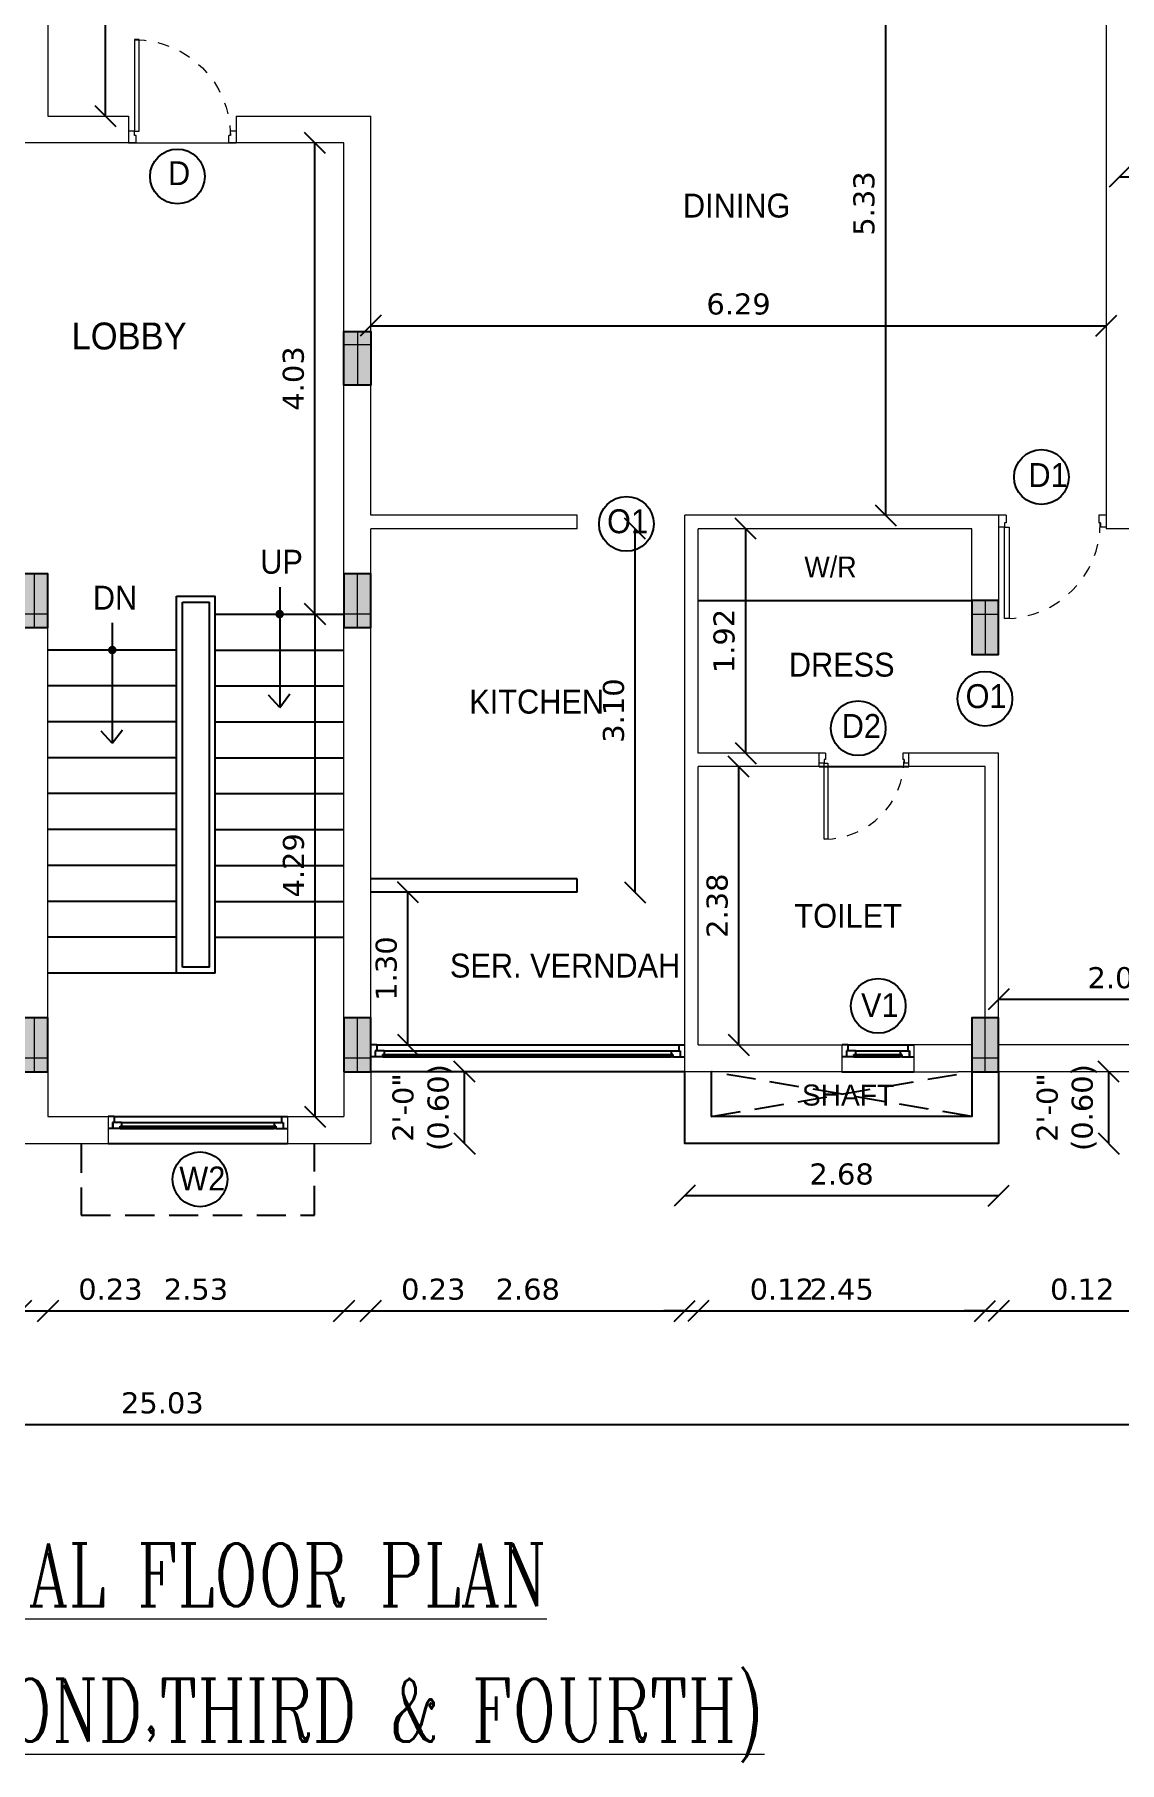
# Model space of a CAD drawing. Header units: metres. Extents: x 922 to 1088, y 813 to 878.
# Drawn here: x 1032.67 to 1041.95, y 820 to 834.76 of the extents above; entities that cross this region are included whole.
import ezdxf
from ezdxf.enums import TextEntityAlignment as Align

# ---------------------------------------------------------------- set-up
doc = ezdxf.new("R2010")
doc.units = ezdxf.units.M
doc.header["$MEASUREMENT"] = 0
doc.header["$PDMODE"] = 2
doc.header["$PDSIZE"] = 50
doc.linetypes.add('HIDDEN', pattern=[0.375, 0.25, -0.125])
doc.linetypes.add('HIDDEN2', pattern=[0.1875, 0.125, -0.0625])
doc.layers.get('0').update_dxf_attribs({"lineweight": 0})
doc.layers.get('Defpoints').update_dxf_attribs({"lineweight": 0})
for name, color, linetype in [('ABOVE', 250, 'HIDDEN'), ('col hat', 254, 'Continuous'), ('COLUMN', 2, 'Continuous'), ('I-FURN-SANITARY', 14, 'Continuous'), ('LEVEL', 40, 'Continuous'), ('RAILING', 251, 'Continuous'), ('ROOM TEXT SCH', 7, 'Continuous'), ('STEPS', 250, 'Continuous'), ('stilt column', 7, 'HIDDEN2'), ('wall1', 125, 'Continuous'), ('WIN TEXT', 7, 'Continuous'), ('window', 252, 'Continuous')]:
    doc.layers.add(name, color=color, linetype=linetype)
for name, color, linetype, lineweight in [('DOOR', 8, 'Continuous', 0), ('ED', 30, 'Continuous', 0), ('ROOM TEXT', 7, 'Continuous', 0), ('TEXT', 7, 'Continuous', 0), ('wall', 7, 'Continuous', 0)]:
    doc.layers.add(name, color=color, linetype=linetype, lineweight=lineweight)
doc.styles.add('GPL$0$ROMANC', font='romanc', dxfattribs={"width": 0.75})
doc.styles.get("Standard").update_dxf_attribs({"font": 'verdana.ttf', "height": 0.18})
doc.styles.add('UATEXT', font='GOTHIC.TTF')
doc.styles.add('USA TEXT', font='GOTHIC.TTF', dxfattribs={"width": 0.8})
doc.dimstyles.new('ED', dxfattribs={"dimscale": 0, "dimtxt": 0.18, "dimasz": 0.18, "dimexe": 0, "dimexo": 0, "dimgap": 0.09, "dimtad": 1, "dimtoh": 1, "dimzin": 3, "dimdsep": 46, "dimtxsty": 'Standard', "dimblk": 'OBLIQUE', "dimcen": 0.09, "dimse1": 1, "dimse2": 1, "dimclrd": 251, "dimclrt": 30, "dimadec": 0, "dimazin": 0, "dimtfac": 1, "dimtmove": 0, "dimatfit": 3, "dimldrblk": 'ARCHTICK', "dimfxl": 0, "dimtolj": 1, "dimtzin": 0, "dimarcsym": 0})

# ---------------------------------------------------------------- blocks, each defined once
blk = doc.blocks.new('door 3')
at = {"layer": 'DOOR', "color": 252}
for p, q in [((0, 36), (0, 33.54)), ((4, 36), (4, 34.04)), ((0, 33.54), (2.5, 33.54)), ((2.5, 34.04), (4, 34.04)), ((2.5, 34.04), (2.5, 33.54)), ((0, 2.5), (0, 0)), ((0, 2.5), (2.5, 2.5)), ((2.5, 2.5), (2.5, 2)), ((2.5, 2), (4, 2)), ((4, 2), (4, 0))]:
    blk.add_line(p, q, dxfattribs=at)
at = {"layer": 'DOOR'}
blk.add_lwpolyline([(34.54, 2), (4, 2), (4, 3.5), (34.54, 3.5)], close=True, dxfattribs=at)
at = {"layer": 'DOOR', "color": 233, "linetype": 'HIDDEN'}
blk.add_arc((2.5, 2), 32.03, 0, 90, dxfattribs=at)
blk = doc.blocks.new('VEN')
at = {"layer": 'window', "color": 252}
for p, q in [((-4, 10.53), (-4, 12)), ((0, 10), (0, 12)), ((-1.97, 10.53), (-4, 10.53)), ((-2, 10.5), (-4, 10.5)), ((-4, 8.02), (-4, 10.5)), ((-3.23, 8.02), (-4, 8.02)), ((-3.5, 8), (-4, 8)), ((-4, 8), (-4, 7.5)), ((-3.5, 7.5), (-4, 7.5)), ((-3.5, 7.5), (-3.5, 8)), ((-3.23, 8.02), (-3.23, 7.5)), ((-2, 7.5), (-3.23, 7.5)), ((-2, 7.5), (-2, 10.5)), ((-1.97, 10), (-1.97, 10.53)), ((0, 10), (-1.97, 10)), ((0, 10), (0, -10)), ((-3.5, -7.5), (-4, -7.5)), ((-4, -8), (-4, -7.5)), ((-3.5, -8), (-4, -8)), ((-4, -8.02), (-4, -10.5)), ((-3.23, -8.02), (-4, -8.02)), ((-2, -10.5), (-4, -10.5)), ((-4, -10.53), (-4, -12)), ((-1.97, -10.53), (-4, -10.53)), ((-3.5, -7.5), (-3.5, -8)), ((-3.49, -8), (-3.25, -8)), ((-2, -7.5), (-3.23, -7.5)), ((-3.23, -8.02), (-3.23, -7.5)), ((-2, -7.5), (-2, -10.5)), ((0, -10), (-1.97, -10)), ((-1.97, -10), (-1.97, -10.53)), ((0, -10), (0, -12))]:
    blk.add_line(p, q, dxfattribs=at)
at = {"layer": 'window', "color": 250}
for p, q in [((-4, 7.5), (-4, -7.5)), ((-2, 7.5), (-2, -7.5))]:
    blk.add_line(p, q, dxfattribs=at)
at = {"layer": 'window', "color": 4}
for p, q in [((-3.49, 8), (-3.49, -8)), ((-3.49, 8), (-3.25, 8)), ((-3.25, 8), (-3.25, -8))]:
    blk.add_line(p, q, dxfattribs=at)
blk = doc.blocks.new('A$C2E3D07F4')
at = {"layer": 'col hat'}
h = blk.add_hatch(color=256, dxfattribs=at)
h.paths.add_polyline_path([(-4.5, 0), (-9, 0), (-9, -4.5), (-4.5, -4.5)])
h.paths.add_polyline_path([(-4.5, -4.5), (0, -4.5), (0, 0), (-4.5, 0)])
h.paths.add_polyline_path([(-4.5, -18), (0, -18), (0, -4.5), (-4.5, -4.5)])
h.paths.add_polyline_path([(-4.5, -4.5), (-9, -4.5), (-9, -18), (-4.5, -18)])
at = {"layer": 'COLUMN', "linetype": 'ByBlock'}
blk.add_lwpolyline([(0, 0), (-9, 0), (-9, -18), (0, -18)], close=True, dxfattribs=at)
at = {"layer": 'Defpoints', "color": 1}
for p, q in [((-4.5, 0), (-4.5, -18)), ((-9, -4.5), (0, -4.5))]:
    blk.add_line(p, q, dxfattribs=at)
blk = doc.blocks.new('_Oblique')
at = {"color": 0, "linetype": 'ByBlock', "lineweight": -2}
blk.add_line((-0.5, -0.5), (0.5, 0.5), dxfattribs=at)
blk = doc.blocks.new('*D135')
at = {"layer": 'Defpoints', "color": 0}
for p in [(1032.788, 825.513), (1032.558, 825.283), (1032.788, 823.853)]:
    blk.add_point(p, dxfattribs=at)
at = {"layer": 'ED', "color": 251, "lineweight": -2}
for p, q in [((1032.558, 823.853), (1032.788, 823.853)), ((1032.788, 823.853), (1033.675, 823.853))]:
    blk.add_line(p, q, dxfattribs=at)
at = {"layer": 'ED', "color": 251, "lineweight": -2, "xscale": 0.18, "yscale": 0.18, "zscale": 0.18, "rotation": 180}
blk.add_blockref('_Oblique', (1032.558, 823.853), dxfattribs=at)
at = {"layer": 'ED', "color": 251, "lineweight": -2, "xscale": 0.18, "yscale": 0.18, "zscale": 0.18}
blk.add_blockref('_Oblique', (1032.788, 823.853), dxfattribs=at)
at = {"layer": 'ED', "color": 30, "insert": (1033.322, 824.037), "char_height": 0.18, "attachment_point": 5}
blk.add_mtext('\\A1;0.23', dxfattribs=at)
blk = doc.blocks.new('_ArchTick')
at = {"color": 0, "const_width": 0.15}
blk.add_lwpolyline([(-0.5, -0.5), (0.5, 0.5)], dxfattribs=at)
blk = doc.blocks.new('*D136')
at = {"layer": 'Defpoints', "color": 0}
for p in [(1032.788, 825.513), (1035.318, 825.513), (1035.318, 823.853)]:
    blk.add_point(p, dxfattribs=at)
at = {"layer": 'ED', "color": 251, "lineweight": -2}
blk.add_line((1032.788, 823.853), (1035.318, 823.853), dxfattribs=at)
at = {"layer": 'ED', "color": 251, "lineweight": -2, "xscale": 0.18, "yscale": 0.18, "zscale": 0.18, "rotation": 180}
blk.add_blockref('_Oblique', (1032.788, 823.853), dxfattribs=at)
at = {"layer": 'ED', "color": 251, "lineweight": -2, "xscale": 0.18, "yscale": 0.18, "zscale": 0.18}
blk.add_blockref('_Oblique', (1035.318, 823.853), dxfattribs=at)
at = {"layer": 'ED', "color": 30, "insert": (1034.053, 824.037), "char_height": 0.18, "attachment_point": 5}
blk.add_mtext('\\A1;2.53', dxfattribs=at)
blk = doc.blocks.new('*D137')
at = {"layer": 'Defpoints', "color": 0}
for p in [(1035.318, 825.513), (1035.548, 825.283), (1035.548, 823.853)]:
    blk.add_point(p, dxfattribs=at)
at = {"layer": 'ED', "color": 251, "lineweight": -2}
for p, q in [((1035.318, 823.853), (1035.548, 823.853)), ((1035.548, 823.853), (1036.435, 823.853))]:
    blk.add_line(p, q, dxfattribs=at)
at = {"layer": 'ED', "color": 251, "lineweight": -2, "xscale": 0.18, "yscale": 0.18, "zscale": 0.18, "rotation": 180}
blk.add_blockref('_Oblique', (1035.318, 823.853), dxfattribs=at)
at = {"layer": 'ED', "color": 251, "lineweight": -2, "xscale": 0.18, "yscale": 0.18, "zscale": 0.18}
blk.add_blockref('_Oblique', (1035.548, 823.853), dxfattribs=at)
at = {"layer": 'ED', "color": 30, "insert": (1036.082, 824.037), "char_height": 0.18, "attachment_point": 5}
blk.add_mtext('\\A1;0.23', dxfattribs=at)
blk = doc.blocks.new('*D138')
at = {"layer": 'Defpoints', "color": 0}
for p in [(1038.232, 825.896), (1035.548, 825.283), (1038.232, 823.853)]:
    blk.add_point(p, dxfattribs=at)
at = {"layer": 'ED', "color": 251, "lineweight": -2}
blk.add_line((1035.548, 823.853), (1038.232, 823.853), dxfattribs=at)
at = {"layer": 'ED', "color": 251, "lineweight": -2, "xscale": 0.18, "yscale": 0.18, "zscale": 0.18, "rotation": 180}
blk.add_blockref('_Oblique', (1035.548, 823.853), dxfattribs=at)
at = {"layer": 'ED', "color": 251, "lineweight": -2, "xscale": 0.18, "yscale": 0.18, "zscale": 0.18}
blk.add_blockref('_Oblique', (1038.232, 823.853), dxfattribs=at)
at = {"layer": 'ED', "color": 30, "insert": (1036.89, 824.037), "char_height": 0.18, "attachment_point": 5}
blk.add_mtext('\\A1;2.68', dxfattribs=at)
blk = doc.blocks.new('*D139')
at = {"layer": 'Defpoints', "color": 0}
for p in [(1038.347, 826.126), (1038.232, 825.896), (1038.347, 823.853)]:
    blk.add_point(p, dxfattribs=at)
at = {"layer": 'ED', "color": 251, "lineweight": -2}
for p, q in [((1038.232, 823.853), (1038.052, 823.853)), ((1038.232, 823.853), (1038.347, 823.853)), ((1038.347, 823.853), (1039.416, 823.853))]:
    blk.add_line(p, q, dxfattribs=at)
at = {"layer": 'ED', "color": 251, "lineweight": -2, "xscale": 0.18, "yscale": 0.18, "zscale": 0.18}
blk.add_blockref('_Oblique', (1038.232, 823.853), dxfattribs=at)
at = {"layer": 'ED', "color": 251, "lineweight": -2, "xscale": 0.18, "yscale": 0.18, "zscale": 0.18, "rotation": 180}
blk.add_blockref('_Oblique', (1038.347, 823.853), dxfattribs=at)
at = {"layer": 'ED', "color": 30, "insert": (1039.062, 824.037), "char_height": 0.18, "attachment_point": 5}
blk.add_mtext('\\A1;0.12', dxfattribs=at)
blk = doc.blocks.new('*D140')
at = {"layer": 'Defpoints', "color": 0}
for p in [(1038.347, 826.126), (1040.8, 825.896), (1040.8, 823.853)]:
    blk.add_point(p, dxfattribs=at)
at = {"layer": 'ED', "color": 251, "lineweight": -2}
blk.add_line((1038.347, 823.853), (1040.8, 823.853), dxfattribs=at)
at = {"layer": 'ED', "color": 251, "lineweight": -2, "xscale": 0.18, "yscale": 0.18, "zscale": 0.18, "rotation": 180}
blk.add_blockref('_Oblique', (1038.347, 823.853), dxfattribs=at)
at = {"layer": 'ED', "color": 251, "lineweight": -2, "xscale": 0.18, "yscale": 0.18, "zscale": 0.18}
blk.add_blockref('_Oblique', (1040.8, 823.853), dxfattribs=at)
at = {"layer": 'ED', "color": 30, "insert": (1039.573, 824.037), "char_height": 0.18, "attachment_point": 5}
blk.add_mtext('\\A1;2.45', dxfattribs=at)
blk = doc.blocks.new('*D141')
at = {"layer": 'Defpoints', "color": 0}
for p in [(1040.8, 825.896), (1040.915, 825.896), (1040.915, 823.853)]:
    blk.add_point(p, dxfattribs=at)
at = {"layer": 'ED', "color": 251, "lineweight": -2}
for p, q in [((1040.8, 823.853), (1040.62, 823.853)), ((1040.8, 823.853), (1040.915, 823.853)), ((1040.915, 823.853), (1041.985, 823.853))]:
    blk.add_line(p, q, dxfattribs=at)
at = {"layer": 'ED', "color": 251, "lineweight": -2, "xscale": 0.18, "yscale": 0.18, "zscale": 0.18}
blk.add_blockref('_Oblique', (1040.8, 823.853), dxfattribs=at)
at = {"layer": 'ED', "color": 251, "lineweight": -2, "xscale": 0.18, "yscale": 0.18, "zscale": 0.18, "rotation": 180}
blk.add_blockref('_Oblique', (1040.915, 823.853), dxfattribs=at)
at = {"layer": 'ED', "color": 30, "insert": (1041.63, 824.037), "char_height": 0.18, "attachment_point": 5}
blk.add_mtext('\\A1;0.12', dxfattribs=at)
blk = doc.blocks.new('*D142')
at = {"layer": 'Defpoints', "color": 0}
for p in [(1046.052, 826.51), (1040.915, 825.896), (1046.052, 823.853)]:
    blk.add_point(p, dxfattribs=at)
at = {"layer": 'ED', "color": 251, "lineweight": -2}
blk.add_line((1040.915, 823.853), (1046.052, 823.853), dxfattribs=at)
at = {"layer": 'ED', "color": 251, "lineweight": -2, "xscale": 0.18, "yscale": 0.18, "zscale": 0.18, "rotation": 180}
blk.add_blockref('_Oblique', (1040.915, 823.853), dxfattribs=at)
at = {"layer": 'ED', "color": 251, "lineweight": -2, "xscale": 0.18, "yscale": 0.18, "zscale": 0.18}
blk.add_blockref('_Oblique', (1046.052, 823.853), dxfattribs=at)
at = {"layer": 'ED', "color": 30, "insert": (1043.483, 824.035), "char_height": 0.18, "attachment_point": 5}
blk.add_mtext('\\A1;5.14', dxfattribs=at)
blk = doc.blocks.new('*D144')
at = {"layer": 'Defpoints', "color": 0}
for p in [(1038.232, 825.283), (1040.915, 825.283), (1038.232, 824.837)]:
    blk.add_point(p, dxfattribs=at)
at = {"layer": 'ED', "color": 251, "lineweight": -2}
blk.add_line((1040.915, 824.837), (1038.232, 824.837), dxfattribs=at)
at = {"layer": 'ED', "color": 251, "lineweight": -2, "xscale": 0.18, "yscale": 0.18, "zscale": 0.18, "rotation": 180}
blk.add_blockref('_Oblique', (1038.232, 824.837), dxfattribs=at)
at = {"layer": 'ED', "color": 251, "lineweight": -2, "xscale": 0.18, "yscale": 0.18, "zscale": 0.18}
blk.add_blockref('_Oblique', (1040.915, 824.837), dxfattribs=at)
at = {"layer": 'ED', "color": 30, "insert": (1039.573, 825.021), "char_height": 0.18, "attachment_point": 5}
blk.add_mtext('\\A1;2.68', dxfattribs=at)
blk = doc.blocks.new('*D145')
at = {"layer": 'Defpoints', "color": 0}
for p in [(1040.915, 825.896), (1041.857, 825.896), (1040.915, 825.283)]:
    blk.add_point(p, dxfattribs=at)
at = {"layer": 'ED', "color": 251, "lineweight": -2}
blk.add_line((1041.857, 825.283), (1041.857, 825.896), dxfattribs=at)
at = {"layer": 'ED', "color": 251, "lineweight": -2, "xscale": 0.18, "yscale": 0.18, "zscale": 0.18}
for p, rotation in [((1041.857, 825.896), 90), ((1041.857, 825.283), 270)]:
    blk.add_blockref('_Oblique', p, dxfattribs=dict(at, rotation=rotation))
at = {"layer": 'ED', "color": 30, "insert": (1041.496, 825.59), "char_height": 0.18, "attachment_point": 5, "rotation": 90}
blk.add_mtext('\\A1;2\'-0"\\P(0.60)  ', dxfattribs=at)
blk = doc.blocks.new('*D146')
at = {"layer": 'Defpoints', "color": 0}
for p in [(1040.915, 826.74), (1042.985, 826.74), (1040.915, 826.514)]:
    blk.add_point(p, dxfattribs=at)
at = {"layer": 'ED', "color": 251, "lineweight": -2}
blk.add_line((1042.985, 826.514), (1040.915, 826.514), dxfattribs=at)
at = {"layer": 'ED', "color": 251, "lineweight": -2, "xscale": 0.18, "yscale": 0.18, "zscale": 0.18, "rotation": 180}
blk.add_blockref('_Oblique', (1040.915, 826.514), dxfattribs=at)
at = {"layer": 'ED', "color": 251, "lineweight": -2, "xscale": 0.18, "yscale": 0.18, "zscale": 0.18}
blk.add_blockref('_Oblique', (1042.985, 826.514), dxfattribs=at)
at = {"layer": 'ED', "color": 30, "insert": (1041.95, 826.698), "char_height": 0.18, "attachment_point": 5}
blk.add_mtext('\\A1;2.07', dxfattribs=at)
blk = doc.blocks.new('*D23')
at = {"layer": 'Defpoints', "color": 0}
for p in [(1021.25, 823.534), (1046.282, 823.534), (1046.282, 822.882)]:
    blk.add_point(p, dxfattribs=at)
at = {"layer": 'ED', "color": 251, "lineweight": -2}
blk.add_line((1021.25, 822.882), (1046.282, 822.882), dxfattribs=at)
at = {"layer": 'ED', "color": 251, "lineweight": -2, "xscale": 0.18, "yscale": 0.18, "zscale": 0.18, "rotation": 180}
blk.add_blockref('_Oblique', (1021.25, 822.882), dxfattribs=at)
at = {"layer": 'ED', "color": 251, "lineweight": -2, "xscale": 0.18, "yscale": 0.18, "zscale": 0.18}
blk.add_blockref('_Oblique', (1046.282, 822.882), dxfattribs=at)
at = {"layer": 'ED', "color": 30, "insert": (1033.766, 823.066), "char_height": 0.18, "attachment_point": 5}
blk.add_mtext('\\A1;25.03', dxfattribs=at)
blk = doc.blocks.new('*D151')
at = {"layer": 'Defpoints', "color": 0}
for p in [(1035.071, 833.831), (1035.318, 833.831), (1035.318, 829.806)]:
    blk.add_point(p, dxfattribs=at)
at = {"layer": 'ED', "color": 251, "lineweight": -2}
blk.add_line((1035.071, 829.806), (1035.071, 833.831), dxfattribs=at)
at = {"layer": 'ED', "color": 251, "lineweight": -2, "xscale": 0.18, "yscale": 0.18, "zscale": 0.18}
for p, rotation in [((1035.071, 833.831), 90), ((1035.071, 829.806), 270)]:
    blk.add_blockref('_Oblique', p, dxfattribs=dict(at, rotation=rotation))
at = {"layer": 'ED', "color": 30, "insert": (1034.887, 831.819), "char_height": 0.18, "attachment_point": 5, "rotation": 90}
blk.add_mtext('\\A1;4.03', dxfattribs=at)
blk = doc.blocks.new('*D164')
at = {"layer": 'Defpoints', "color": 0}
for p in [(1035.548, 832.221), (1041.835, 832.27), (1041.835, 832.221)]:
    blk.add_point(p, dxfattribs=at)
at = {"layer": 'ED', "color": 251, "lineweight": -2}
blk.add_line((1035.548, 832.27), (1041.835, 832.27), dxfattribs=at)
at = {"layer": 'ED', "color": 251, "lineweight": -2, "xscale": 0.18, "yscale": 0.18, "zscale": 0.18, "rotation": 180}
blk.add_blockref('_Oblique', (1035.548, 832.27), dxfattribs=at)
at = {"layer": 'ED', "color": 251, "lineweight": -2, "xscale": 0.18, "yscale": 0.18, "zscale": 0.18}
blk.add_blockref('_Oblique', (1041.835, 832.27), dxfattribs=at)
at = {"layer": 'ED', "color": 30, "insert": (1038.692, 832.454), "char_height": 0.18, "attachment_point": 5}
blk.add_mtext('\\A1;6.29', dxfattribs=at)
blk = doc.blocks.new('*D214')
at = {"layer": 'Defpoints', "color": 0}
for p in [(1046.052, 833.543), (1041.95, 833.034), (1046.052, 833.053)]:
    blk.add_point(p, dxfattribs=at)
at = {"layer": 'ED', "color": 251, "lineweight": -2}
blk.add_line((1041.95, 833.543), (1046.052, 833.543), dxfattribs=at)
at = {"layer": 'ED', "color": 251, "lineweight": -2, "xscale": 0.18, "yscale": 0.18, "zscale": 0.18, "rotation": 180}
blk.add_blockref('_Oblique', (1041.95, 833.543), dxfattribs=at)
at = {"layer": 'ED', "color": 251, "lineweight": -2, "xscale": 0.18, "yscale": 0.18, "zscale": 0.18}
blk.add_blockref('_Oblique', (1046.052, 833.543), dxfattribs=at)
at = {"layer": 'ED', "color": 30, "insert": (1044.001, 833.726), "char_height": 0.18, "attachment_point": 5}
blk.add_mtext('\\A1;4.10', dxfattribs=at)
blk = doc.blocks.new('*D215')
at = {"layer": 'Defpoints', "color": 0}
for p in [(1033.279, 840.195), (1033.478, 840.195), (1033.478, 834.061)]:
    blk.add_point(p, dxfattribs=at)
at = {"layer": 'ED', "color": 251, "lineweight": -2}
blk.add_line((1033.279, 834.061), (1033.279, 840.195), dxfattribs=at)
at = {"layer": 'ED', "color": 251, "lineweight": -2, "xscale": 0.18, "yscale": 0.18, "zscale": 0.18}
for p, rotation in [((1033.279, 840.195), 90), ((1033.279, 834.061), 270)]:
    blk.add_blockref('_Oblique', p, dxfattribs=dict(at, rotation=rotation))
at = {"layer": 'ED', "color": 30, "insert": (1033.095, 837.128), "char_height": 0.18, "attachment_point": 5, "rotation": 90}
blk.add_mtext('\\A1;6.13', dxfattribs=at)
blk = doc.blocks.new('*D218')
at = {"layer": 'Defpoints', "color": 0}
for p in [(1040.187, 835.978), (1039.949, 830.65), (1040.187, 830.65)]:
    blk.add_point(p, dxfattribs=at)
at = {"layer": 'ED', "color": 251, "lineweight": -2}
blk.add_line((1039.949, 835.978), (1039.949, 830.65), dxfattribs=at)
at = {"layer": 'ED', "color": 251, "lineweight": -2, "xscale": 0.18, "yscale": 0.18, "zscale": 0.18}
for p, rotation in [((1039.949, 835.978), 90), ((1039.949, 830.65), 270)]:
    blk.add_blockref('_Oblique', p, dxfattribs=dict(at, rotation=rotation))
at = {"layer": 'ED', "color": 30, "insert": (1039.765, 833.314), "char_height": 0.18, "attachment_point": 5, "rotation": 90}
blk.add_mtext('\\A1;5.33', dxfattribs=at)
blk = doc.blocks.new('*D45')
at = {"layer": 'Defpoints', "color": 0}
for p in [(1035.865, 827.43), (1035.928, 827.43), (1035.928, 826.126)]:
    blk.add_point(p, dxfattribs=at)
at = {"layer": 'ED', "color": 251, "lineweight": -2}
blk.add_line((1035.865, 826.126), (1035.865, 827.43), dxfattribs=at)
at = {"layer": 'ED', "color": 251, "lineweight": -2, "xscale": 0.18, "yscale": 0.18, "zscale": 0.18}
for p, rotation in [((1035.865, 827.43), 90), ((1035.865, 826.126), 270)]:
    blk.add_blockref('_Oblique', p, dxfattribs=dict(at, rotation=rotation))
at = {"layer": 'ED', "color": 30, "insert": (1035.681, 826.778), "char_height": 0.18, "attachment_point": 5, "rotation": 90}
blk.add_mtext('\\A1;1.30', dxfattribs=at)
blk = doc.blocks.new('*D220')
at = {"layer": 'Defpoints', "color": 0}
for p in [(1035.548, 830.535), (1037.807, 830.535), (1037.87, 827.43)]:
    blk.add_point(p, dxfattribs=at)
at = {"layer": 'ED', "color": 251, "lineweight": -2}
blk.add_line((1037.807, 827.43), (1037.807, 830.535), dxfattribs=at)
at = {"layer": 'ED', "color": 251, "lineweight": -2, "xscale": 0.18, "yscale": 0.18, "zscale": 0.18}
for p, rotation in [((1037.807, 830.535), 90), ((1037.807, 827.43), 270)]:
    blk.add_blockref('_Oblique', p, dxfattribs=dict(at, rotation=rotation))
at = {"layer": 'ED', "color": 30, "insert": (1037.624, 828.982), "char_height": 0.18, "attachment_point": 5, "rotation": 90}
blk.add_mtext('\\A1;3.10', dxfattribs=at)
blk = doc.blocks.new('*D221')
at = {"layer": 'Defpoints', "color": 0}
for p in [(1038.347, 828.503), (1038.694, 828.503), (1038.347, 826.126)]:
    blk.add_point(p, dxfattribs=at)
at = {"layer": 'ED', "color": 251, "lineweight": -2}
blk.add_line((1038.694, 826.126), (1038.694, 828.503), dxfattribs=at)
at = {"layer": 'ED', "color": 251, "lineweight": -2, "xscale": 0.18, "yscale": 0.18, "zscale": 0.18}
for p, rotation in [((1038.694, 828.503), 90), ((1038.694, 826.126), 270)]:
    blk.add_blockref('_Oblique', p, dxfattribs=dict(at, rotation=rotation))
at = {"layer": 'ED', "color": 30, "insert": (1038.51, 827.315), "char_height": 0.18, "attachment_point": 5, "rotation": 90}
blk.add_mtext('\\A1;2.38', dxfattribs=at)
blk = doc.blocks.new('*D222')
at = {"layer": 'Defpoints', "color": 0}
for p in [(1038.347, 830.535), (1038.753, 830.535), (1038.347, 828.618)]:
    blk.add_point(p, dxfattribs=at)
at = {"layer": 'ED', "color": 251, "lineweight": -2}
blk.add_line((1038.753, 828.618), (1038.753, 830.535), dxfattribs=at)
at = {"layer": 'ED', "color": 251, "lineweight": -2, "xscale": 0.18, "yscale": 0.18, "zscale": 0.18}
for p, rotation in [((1038.753, 830.535), 90), ((1038.753, 828.618), 270)]:
    blk.add_blockref('_Oblique', p, dxfattribs=dict(at, rotation=rotation))
at = {"layer": 'ED', "color": 30, "insert": (1038.569, 829.576), "char_height": 0.18, "attachment_point": 5, "rotation": 90}
blk.add_mtext('\\A1;1.92', dxfattribs=at)
blk = doc.blocks.new('*D46')
at = {"layer": 'Defpoints', "color": 0}
for p in [(1035.318, 829.806), (1035.071, 825.513), (1037.64, 825.513)]:
    blk.add_point(p, dxfattribs=at)
at = {"layer": 'ED', "color": 251, "lineweight": -2}
blk.add_line((1035.071, 829.806), (1035.071, 825.513), dxfattribs=at)
at = {"layer": 'ED', "color": 251, "lineweight": -2, "xscale": 0.18, "yscale": 0.18, "zscale": 0.18}
for p, rotation in [((1035.071, 829.806), 90), ((1035.071, 825.513), 270)]:
    blk.add_blockref('_Oblique', p, dxfattribs=dict(at, rotation=rotation))
at = {"layer": 'ED', "color": 30, "insert": (1034.888, 827.659), "char_height": 0.18, "attachment_point": 5, "rotation": 90}
blk.add_mtext('\\A1;4.29', dxfattribs=at)
blk = doc.blocks.new('*D50')
at = {"layer": 'Defpoints', "color": 0}
for p in [(1035.408, 825.896), (1036.349, 825.896), (1035.408, 825.283)]:
    blk.add_point(p, dxfattribs=at)
at = {"layer": 'ED', "color": 251, "lineweight": -2}
blk.add_line((1036.349, 825.283), (1036.349, 825.896), dxfattribs=at)
at = {"layer": 'ED', "color": 251, "lineweight": -2, "xscale": 0.18, "yscale": 0.18, "zscale": 0.18}
for p, rotation in [((1036.349, 825.896), 90), ((1036.349, 825.283), 270)]:
    blk.add_blockref('_Oblique', p, dxfattribs=dict(at, rotation=rotation))
at = {"layer": 'ED', "color": 30, "insert": (1035.989, 825.59), "char_height": 0.18, "attachment_point": 5, "rotation": 90}
blk.add_mtext('\\A1;2\'-0"\\P(0.60)  ', dxfattribs=at)

msp = doc.modelspace()

# ---------------------------------------------------------------- linework, layer by layer
at = {"layer": 'ABOVE'}
for p, q in [((1038.462, 825.513), (1040.685, 825.896)), ((1040.685, 825.513), (1038.462, 825.896))]:
    msp.add_line(p, q, dxfattribs=at)
msp.add_lwpolyline([(1033.073, 825.283), (1033.073, 824.67), (1035.067, 824.67), (1035.067, 825.283)], dxfattribs=at)
at = {"layer": 'DOOR'}
msp.add_line((1033.478, 833.831), (1034.398, 833.831), dxfattribs=at)
at = {"layer": 'I-FURN-SANITARY'}
msp.add_line((1038.347, 829.921), (1040.685, 829.921), dxfattribs=at)
at = {"layer": 'LEVEL', "color": 56}
msp.add_line((1039.382, 828.503), (1040.148, 828.503), dxfattribs=at)
at = {"layer": 'RAILING'}
for p, q in [((1033.887, 826.739), (1033.887, 829.959)), ((1033.887, 829.959), (1034.219, 829.959)), ((1034.219, 826.739), (1034.219, 829.959)), ((1033.938, 826.79), (1033.938, 829.908)), ((1033.938, 829.908), (1034.168, 829.908)), ((1034.168, 826.79), (1034.168, 829.908)), ((1034.219, 826.739), (1033.887, 826.739)), ((1034.168, 826.79), (1033.938, 826.79))]:
    msp.add_line(p, q, dxfattribs=at)
at = {"layer": 'STEPS'}
for p, q in [((1034.219, 829.806), (1035.318, 829.806)), ((1033.887, 829.499), (1032.788, 829.499)), ((1034.219, 829.499), (1035.318, 829.499)), ((1033.887, 829.192), (1032.788, 829.192)), ((1034.219, 829.192), (1035.318, 829.192)), ((1033.887, 828.886), (1032.788, 828.886)), ((1034.219, 828.886), (1035.318, 828.886)), ((1033.887, 828.579), (1032.788, 828.579)), ((1034.219, 828.579), (1035.318, 828.579)), ((1033.887, 828.272), (1032.788, 828.272)), ((1034.219, 828.272), (1035.318, 828.272)), ((1033.887, 827.966), (1032.788, 827.966)), ((1034.219, 827.966), (1035.318, 827.966)), ((1033.887, 827.659), (1032.788, 827.659)), ((1034.219, 827.659), (1035.318, 827.659)), ((1033.887, 827.352), (1032.788, 827.352)), ((1034.219, 827.352), (1035.318, 827.352)), ((1033.887, 827.046), (1032.788, 827.046)), ((1034.219, 827.046), (1035.318, 827.046)), ((1033.887, 826.739), (1032.788, 826.739))]:
    msp.add_line(p, q, dxfattribs=at)
at = {"layer": 'wall', "color": 1}
for p, q in [((1032.788, 840.195), (1032.788, 834.061)), ((1041.835, 834.943), (1041.835, 830.535)), ((1032.788, 834.061), (1033.478, 834.061)), ((1033.478, 834.061), (1033.478, 833.831)), ((1034.398, 834.061), (1035.548, 834.061)), ((1034.398, 834.061), (1034.398, 833.831)), ((1035.548, 830.65), (1035.548, 834.061)), ((1033.478, 833.831), (1032.06, 833.831)), ((1035.318, 833.831), (1034.398, 833.831)), ((1035.318, 825.896), (1035.318, 833.831)), ((1037.312, 830.65), (1035.548, 830.65)), ((1037.312, 830.535), (1035.548, 830.535)), ((1035.548, 826.126), (1035.548, 830.535)), ((1037.312, 830.535), (1037.312, 830.65)), ((1038.232, 825.896), (1038.232, 830.65)), ((1040.915, 830.65), (1038.232, 830.65)), ((1038.347, 828.618), (1038.347, 830.535)), ((1040.685, 830.535), (1038.347, 830.535)), ((1040.685, 829.921), (1040.685, 830.535)), ((1040.915, 830.65), (1040.915, 829.921)), ((1046.052, 830.535), (1041.835, 830.535)), ((1032.788, 830.151), (1032.06, 830.151)), ((1032.788, 825.896), (1032.788, 829.921)), ((1039.382, 828.618), (1038.347, 828.618)), ((1039.382, 828.503), (1039.382, 828.618)), ((1040.915, 828.618), (1040.148, 828.618)), ((1040.148, 828.503), (1040.148, 828.618)), ((1040.915, 826.126), (1040.915, 828.618)), ((1038.347, 826.126), (1038.347, 828.503)), ((1039.382, 828.503), (1038.347, 828.503)), ((1040.8, 828.503), (1040.148, 828.503)), ((1040.8, 826.126), (1040.8, 828.503)), ((1038.347, 826.126), (1039.576, 826.126)), ((1039.576, 826.126), (1039.576, 825.896)), ((1040.685, 826.126), (1040.19, 826.126)), ((1040.19, 826.126), (1040.19, 825.896)), ((1042.985, 826.126), (1040.915, 826.126)), ((1032.788, 825.896), (1032.194, 825.896)), ((1032.788, 825.896), (1032.788, 825.513)), ((1035.318, 825.896), (1035.548, 825.896)), ((1035.318, 825.896), (1035.318, 825.513)), ((1035.548, 825.896), (1035.548, 825.283)), ((1039.576, 825.896), (1038.232, 825.896)), ((1040.19, 825.896), (1040.57, 825.896)), ((1043.215, 825.896), (1040.57, 825.896)), ((1032.788, 825.513), (1033.303, 825.513)), ((1033.303, 825.513), (1033.303, 825.283)), ((1034.837, 825.513), (1035.318, 825.513)), ((1034.837, 825.513), (1034.837, 825.283)), ((1032.558, 825.283), (1033.303, 825.283)), ((1034.837, 825.283), (1035.548, 825.283))]:
    msp.add_line(p, q, dxfattribs=at)
at = {"layer": 'wall', "color": 1, "const_width": 0.0345}
for points in [[(1034.788, 829.806, 1), (1034.75, 829.806, 1)], [(1033.357, 829.499, 1), (1033.319, 829.499, 1)]]:
    msp.add_lwpolyline(points, format="xyb", close=True, dxfattribs=at)
at = {"layer": 'wall1', "color": 251}
for p, q in [((1034.769, 830.037), (1034.769, 829.008)), ((1033.338, 829.731), (1033.338, 828.702)), ((1034.769, 829.008), (1034.673, 829.113)), ((1034.769, 829.008), (1034.857, 829.125)), ((1033.338, 828.702), (1033.242, 828.807)), ((1033.338, 828.702), (1033.426, 828.818))]:
    msp.add_line(p, q, dxfattribs=at)
at = {"layer": 'WIN TEXT', "color": 8}
for centre in [(1033.895, 833.545), (1041.281, 830.977), (1037.733, 830.577), (1040.798, 829.083), (1039.715, 828.831), (1039.886, 826.459), (1034.088, 824.977)]:
    msp.add_circle(centre, 0.234, dxfattribs=at)
at = {"layer": 'window', "color": 252}
for p, q in [((1037.312, 827.545), (1035.548, 827.545)), ((1037.312, 827.43), (1035.548, 827.43)), ((1037.312, 827.43), (1037.312, 827.545)), ((1035.599, 826.126), (1035.548, 826.126)), ((1035.599, 826.126), (1038.181, 826.126)), ((1035.599, 826.126), (1035.599, 826.076)), ((1038.181, 826.126), (1038.181, 826.076)), ((1038.181, 826.126), (1038.232, 826.126)), ((1035.585, 826.024), (1035.548, 826.024)), ((1035.585, 826.076), (1035.585, 826.024)), ((1035.599, 826.076), (1035.585, 826.076)), ((1035.586, 826.075), (1035.586, 826.024)), ((1035.663, 826.075), (1035.586, 826.075)), ((1035.649, 826.024), (1035.586, 826.024)), ((1035.649, 826.044), (1035.649, 826.024)), ((1035.649, 826.044), (1035.663, 826.044)), ((1035.65, 826.037), (1035.65, 826.024)), ((1035.663, 826.037), (1035.65, 826.037)), ((1035.65, 826.024), (1035.663, 826.024)), ((1035.663, 826.075), (1035.663, 826.044)), ((1035.663, 826.037), (1035.663, 826.024)), ((1038.117, 826.075), (1038.193, 826.075)), ((1038.117, 826.075), (1038.117, 826.044)), ((1038.13, 826.044), (1038.117, 826.044)), ((1038.117, 826.037), (1038.129, 826.037)), ((1038.117, 826.037), (1038.117, 826.024)), ((1038.129, 826.024), (1038.117, 826.024)), ((1038.129, 826.037), (1038.129, 826.043)), ((1038.129, 826.037), (1038.129, 826.024)), ((1038.13, 826.044), (1038.13, 826.024)), ((1038.13, 826.024), (1038.193, 826.024)), ((1038.181, 826.076), (1038.194, 826.076)), ((1038.193, 826.075), (1038.193, 826.024)), ((1038.194, 826.076), (1038.194, 826.024)), ((1038.194, 826.024), (1038.232, 826.024)), ((1038.232, 825.896), (1035.548, 825.896)), ((1039.576, 825.896), (1040.19, 825.896)), ((1033.354, 825.513), (1033.303, 825.513)), ((1033.354, 825.513), (1034.785, 825.513)), ((1033.354, 825.513), (1033.354, 825.463)), ((1034.785, 825.513), (1034.785, 825.463)), ((1034.785, 825.513), (1034.837, 825.513)), ((1033.341, 825.411), (1033.303, 825.411)), ((1033.341, 825.463), (1033.341, 825.411)), ((1033.354, 825.463), (1033.341, 825.463)), ((1033.342, 825.462), (1033.342, 825.411)), ((1033.418, 825.462), (1033.342, 825.462)), ((1033.405, 825.411), (1033.342, 825.411)), ((1033.405, 825.43), (1033.405, 825.411)), ((1033.405, 825.43), (1033.418, 825.43)), ((1033.405, 825.423), (1033.405, 825.411)), ((1033.418, 825.423), (1033.405, 825.423)), ((1033.405, 825.411), (1033.418, 825.411)), ((1033.418, 825.462), (1033.418, 825.43)), ((1033.418, 825.423), (1033.418, 825.411)), ((1034.722, 825.462), (1034.798, 825.462)), ((1034.722, 825.462), (1034.722, 825.43)), ((1034.735, 825.43), (1034.722, 825.43)), ((1034.722, 825.423), (1034.734, 825.423)), ((1034.722, 825.423), (1034.722, 825.411)), ((1034.734, 825.411), (1034.722, 825.411)), ((1034.734, 825.424), (1034.734, 825.43)), ((1034.734, 825.423), (1034.734, 825.411)), ((1034.735, 825.43), (1034.735, 825.411)), ((1034.735, 825.411), (1034.798, 825.411)), ((1034.785, 825.463), (1034.799, 825.463)), ((1034.798, 825.462), (1034.798, 825.411)), ((1034.799, 825.463), (1034.799, 825.411)), ((1034.799, 825.411), (1034.837, 825.411)), ((1033.303, 825.283), (1034.837, 825.283))]:
    msp.add_line(p, q, dxfattribs=at)
at = {"layer": 'window', "color": 4}
for p, q in [((1035.65, 826.043), (1038.129, 826.043)), ((1035.65, 826.037), (1035.65, 826.043)), ((1035.65, 826.037), (1038.129, 826.037)), ((1033.405, 825.43), (1034.734, 825.43)), ((1033.405, 825.424), (1033.405, 825.43)), ((1033.405, 825.424), (1034.734, 825.424))]:
    msp.add_line(p, q, dxfattribs=at)
at = {"layer": 'window', "color": 250}
for p, q in [((1035.663, 826.075), (1038.117, 826.075)), ((1035.663, 826.024), (1038.117, 826.024)), ((1033.418, 825.462), (1034.722, 825.462)), ((1033.418, 825.411), (1034.722, 825.411))]:
    msp.add_line(p, q, dxfattribs=at)
at = {"layer": 'window', "color": 252}
for points in [[(1040.915, 825.896), (1040.915, 825.283), (1038.232, 825.283), (1038.232, 825.896)], [(1040.685, 825.896), (1040.685, 825.513), (1038.462, 825.513), (1038.462, 825.896)]]:
    msp.add_lwpolyline(points, dxfattribs=at)

# ---------------------------------------------------------------- block references
at = {"layer": 'COLUMN', "linetype": 'ByBlock', "xscale": 0.0255555555555556, "yscale": 0.0255555555555556, "zscale": 0.0255555555555556, "rotation": 180}
for p in [(1032.558, 829.691), (1035.318, 829.691), (1032.558, 825.896), (1035.318, 825.896), (1040.685, 825.896)]:
    msp.add_blockref('A$C2E3D07F4', p, dxfattribs=at)
at = {"layer": 'COLUMN', "linetype": 'ByBlock', "xscale": 0.0255555555555556, "yscale": 0.0255555555555556, "zscale": 0.0255555555555556}
msp.add_blockref('A$C2E3D07F4', (1040.915, 829.921), dxfattribs=at)
at = {"layer": 'DOOR', "rotation": 270}
for p, xscale, yscale, zscale in [((1033.478, 833.831), -0.0255555555555556, 0.0255555555555556, 0.0255555555555556), ((1040.915, 830.65), 0.0255555555555556, 0.0255555555555556, 0.0255555555555556), ((1039.382, 828.618), 0.0212962963073288, 0.0212962963073288, 0.0212962963073288)]:
    msp.add_blockref('door 3', p, dxfattribs=dict(at, xscale=xscale, yscale=yscale, zscale=zscale))
at = {"layer": 'stilt column', "linetype": 'ByBlock', "xscale": -0.0255555555555556, "yscale": 0.0255555555555556, "zscale": 0.0255555555555556}
msp.add_blockref('A$C2E3D07F4', (1035.318, 832.221), dxfattribs=at)
at = {"layer": 'window', "color": 14, "xscale": 0.0255555555555556, "yscale": 0.0255555555555556, "zscale": 0.0255555555555556, "rotation": 90}
msp.add_blockref('VEN', (1039.883, 826.126), dxfattribs=at)

# ---------------------------------------------------------------- texts
at = {"layer": 'ROOM TEXT', "style": 'UATEXT'}
msp.add_text('SHAFT', height=0.18, dxfattribs=at).set_placement((1039.234, 825.607))
at = {"layer": 'ROOM TEXT SCH', "color": 7, "style": 'USA TEXT', "width": 0.96}
for s, height, p in [('D', 0.204, (1033.815, 833.471)), ('D1', 0.2044, (1041.17, 830.892)), ('O1', 0.2044, (1037.568, 830.497)), ('UP', 0.2044, (1034.603, 830.151)), ('W/R', 0.1789, (1039.255, 830.119)), ('DN', 0.2044, (1033.172, 829.844)), ('O1', 0.2044, (1040.633, 829.003)), ('D2', 0.2044, (1039.574, 828.748)), ('V1', 0.2044, (1039.739, 826.363)), ('W2', 0.2044, (1033.911, 824.882))]:
    msp.add_text(s, height=height, dxfattribs=at).set_placement(p)
for s, height, p in [('DINING', 0.2044, (1038.676, 833.194)), ('LOBBY', 0.23, (1033.482, 832.067)), ('DRESS', 0.2044, (1039.574, 829.272)), ('KITCHEN', 0.2044, (1036.966, 828.956)), ('TOILET', 0.2044, (1039.629, 827.126)), ('SER. VERNDAH', 0.20444, (1037.209, 826.701))]:
    msp.add_text(s, height=height, dxfattribs=at).set_placement(p, align=Align.CENTER)
at = {"layer": 'TEXT', "style": 'GPL$0$ROMANC', "width": 0.75}
for s, p in [('%%uTYPICAL FLOOR PLAN', (1030.998, 821.33)), ('%%U(FIRST,SECOND,THIRD & FOURTH)', (1029.409, 820.174))]:
    msp.add_text(s, height=0.53667, dxfattribs=at).set_placement(p)

# ---------------------------------------------------------------- dimensions: what is measured, and where the dimension line sits
at = {"layer": 'ED'}
for base, p1, p2, picture, middle in [((1033.279, 840.195), (1033.478, 834.061), (1033.478, 840.195), '*D215', (1033.095, 837.128)), ((1039.949, 830.65), (1040.187, 835.978), (1040.187, 830.65), '*D218', (1039.765, 833.314)), ((1035.0712, 833.8314), (1035.3184, 829.8058), (1035.3184, 833.8314), '*D151', (1034.8874, 831.8186)), ((1037.80749, 830.53456), (1037.87022, 827.4296), (1035.54839, 830.53456), '*D220', (1037.62374, 828.98208)), ((1038.753, 830.535), (1038.347, 828.618), (1038.347, 830.535), '*D222', (1038.569, 829.576)), ((1035.071, 825.513), (1035.318, 829.806), (1037.64, 825.513), '*D46', (1034.888, 827.659)), ((1038.694, 828.503), (1038.347, 826.126), (1038.347, 828.503), '*D221', (1038.51, 827.315)), ((1035.865, 827.43), (1035.928, 826.126), (1035.928, 827.43), '*D45', (1035.681, 826.778))]:
    dim = msp.add_linear_dim(base=base, p1=p1, p2=p2, angle=90, dimstyle='ED', override={"dimscale": 1, "dimpost": '\\X'}, dxfattribs=at)
    dim.commit()
    dim.dimension.update_dxf_attribs({"geometry": picture, "text_midpoint": middle})
for base, p1, p2, picture, middle in [((1046.052, 833.543), (1041.95, 833.034), (1046.052, 833.053), '*D214', (1044.001, 833.726)), ((1041.835, 832.27), (1035.548, 832.221), (1041.835, 832.221), '*D164', (1038.692, 832.454)), ((1040.915, 826.514), (1042.985, 826.74), (1040.915, 826.74), '*D146', (1041.95, 826.698)), ((1046.052, 823.853), (1040.915, 825.896), (1046.052, 826.51), '*D142', (1043.483, 824.035)), ((1038.34672087, 823.853307602), (1038.23172087, 825.896268086), (1038.34672087, 826.126268086), '*D139', (1039.06152275, 824.037055083)), ((1040.8, 823.853), (1038.347, 826.126), (1040.8, 825.896), '*D140', (1039.573, 824.037)), ((1038.232, 823.853), (1035.548, 825.283), (1038.232, 825.896), '*D138', (1036.89, 824.037)), ((1040.915054203, 823.853307602), (1040.800054203, 825.896268086), (1040.915054203, 825.896268086), '*D141', (1041.629856084, 824.037055083)), ((1032.788, 823.853), (1032.558, 825.283), (1032.788, 825.513), '*D135', (1033.322, 824.037)), ((1035.318, 823.853), (1032.788, 825.513), (1035.318, 825.513), '*D136', (1034.053, 824.037)), ((1035.548, 823.853), (1035.318, 825.513), (1035.548, 825.283), '*D137', (1036.082, 824.037)), ((1038.232, 824.837), (1040.915, 825.283), (1038.232, 825.283), '*D144', (1039.573, 825.021)), ((1046.282, 822.882), (1021.25, 823.534), (1046.282, 823.534), '*D23', (1033.766, 823.066))]:
    dim = msp.add_linear_dim(base=base, p1=p1, p2=p2, dimstyle='ED', override={"dimscale": 1, "dimpost": '\\X'}, dxfattribs=at)
    dim.commit()
    dim.dimension.update_dxf_attribs({"geometry": picture, "text_midpoint": middle})
for base, p1, p2, picture, middle in [((1036.349, 825.896), (1035.408, 825.283), (1035.408, 825.896), '*D50', (1036.349, 825.59)), ((1041.857, 825.896), (1040.915, 825.283), (1040.915, 825.896), '*D145', (1041.857, 825.59))]:
    dim = msp.add_linear_dim(base=base, p1=p1, p2=p2, angle=90, text='2\'-0"\\P(0.60)  ', dimstyle='ED', override={"dimscale": 1, "dimpost": '\\X'}, dxfattribs=at)
    dim.commit()
    dim.dimension.update_dxf_attribs({"geometry": picture, "text_midpoint": middle, "dimtype": 160})

doc.saveas('drawing.dxf')
